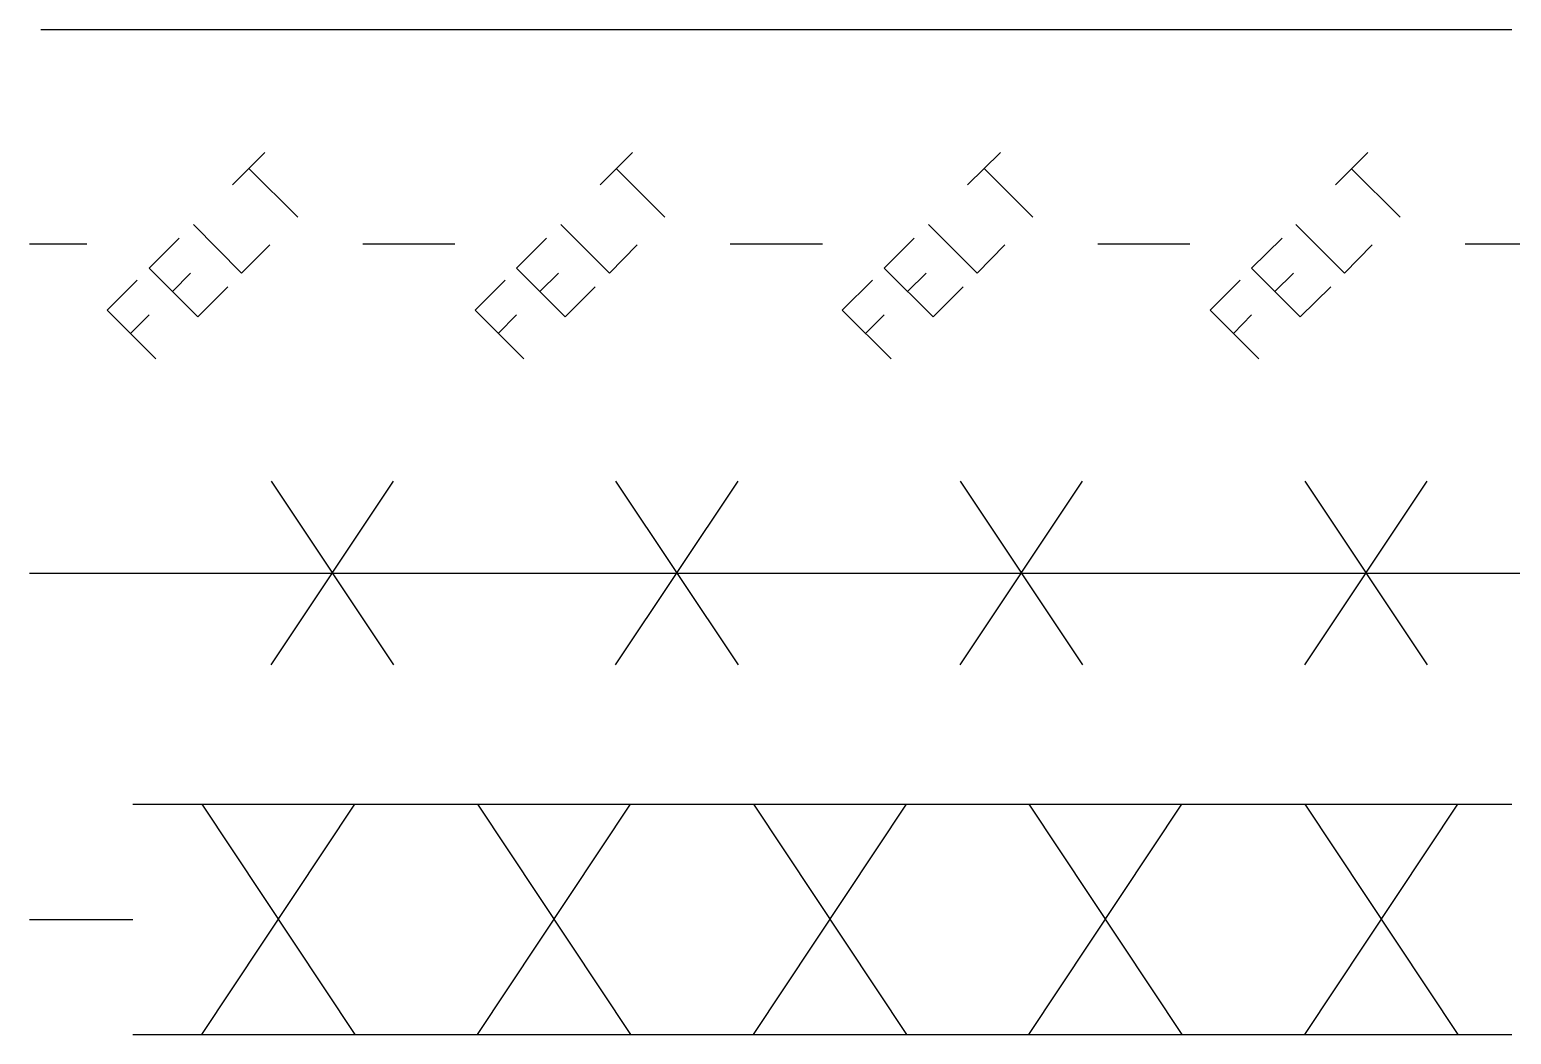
# Model space of a CAD drawing. Header units: inches. Extents: x 47316 to 59086, y 3141 to 11743.
# Drawn here: x 57351.02 to 57383.31, y 7474.78 to 7496.68 of the extents above; entities that cross this region are included whole.
import ezdxf

# ---------------------------------------------------------------- set-up
doc = ezdxf.new("R2010")
doc.units = ezdxf.units.IN
doc.header["$MEASUREMENT"] = 0

msp = doc.modelspace()

# ---------------------------------------------------------------- linework, layer by layer
at = {"color": 0, "lineweight": -3}
for p, q in [((57351.263, 7496.683), (57353.264, 7496.683)), ((57353.264, 7496.683), (57355.265, 7496.683)), ((57355.265, 7496.683), (57357.266, 7496.683)), ((57357.266, 7496.683), (57359.268, 7496.683)), ((57359.268, 7496.683), (57361.281, 7496.683)), ((57361.281, 7496.683), (57363.283, 7496.683)), ((57363.283, 7496.683), (57365.284, 7496.683)), ((57365.284, 7496.683), (57367.285, 7496.683)), ((57367.285, 7496.683), (57369.286, 7496.683)), ((57369.286, 7496.683), (57371.287, 7496.683)), ((57371.287, 7496.683), (57373.301, 7496.683)), ((57373.301, 7496.683), (57375.302, 7496.683)), ((57375.302, 7496.683), (57377.304, 7496.683)), ((57377.304, 7496.683), (57379.305, 7496.683)), ((57379.305, 7496.683), (57381.306, 7496.683)), ((57381.306, 7496.683), (57383.32, 7496.683)), ((57355.438, 7493.298), (57356.142, 7494.002)), ((57363.455, 7493.298), (57364.16, 7494.002)), ((57371.46, 7493.298), (57372.177, 7494.002)), ((57379.478, 7493.298), (57380.182, 7494.002)), ((57355.796, 7493.656), (57356.859, 7492.594)), ((57363.801, 7493.656), (57364.864, 7492.594)), ((57371.819, 7493.656), (57372.881, 7492.594)), ((57379.824, 7493.656), (57380.886, 7492.594)), ((57354.586, 7492.433), (57355.636, 7491.371)), ((57362.591, 7492.433), (57363.653, 7491.371)), ((57370.608, 7492.433), (57371.67, 7491.371)), ((57378.613, 7492.433), (57379.675, 7491.371)), ((57353.622, 7491.482), (57354.277, 7492.137)), ((57361.627, 7491.482), (57362.282, 7492.137)), ((57369.644, 7491.482), (57370.299, 7492.137)), ((57377.649, 7491.482), (57378.316, 7492.137)), ((57351.016, 7492.013), (57352.263, 7492.013)), ((57355.636, 7491.371), (57356.254, 7491.989)), ((57358.279, 7492.013), (57360.281, 7492.013)), ((57363.653, 7491.371), (57364.258, 7491.989)), ((57366.284, 7492.013), (57368.298, 7492.013)), ((57371.67, 7491.371), (57372.276, 7491.989)), ((57374.302, 7492.013), (57376.303, 7492.013)), ((57379.675, 7491.371), (57380.281, 7491.989)), ((57382.307, 7492.013), (57384.32, 7492.013)), ((57354.685, 7490.42), (57353.622, 7491.482)), ((57362.69, 7490.42), (57361.627, 7491.482)), ((57370.707, 7490.42), (57369.644, 7491.482)), ((57378.712, 7490.42), (57377.649, 7491.482)), ((57352.708, 7490.568), (57353.363, 7491.223)), ((57354.129, 7490.976), (57354.524, 7491.371)), ((57360.725, 7490.568), (57361.38, 7491.223)), ((57362.134, 7490.976), (57362.541, 7491.371)), ((57368.73, 7490.568), (57369.385, 7491.223)), ((57370.151, 7490.976), (57370.559, 7491.371)), ((57376.748, 7490.568), (57377.402, 7491.223)), ((57378.156, 7490.976), (57378.564, 7491.371)), ((57354.685, 7490.42), (57355.339, 7491.074)), ((57362.69, 7490.42), (57363.344, 7491.074)), ((57370.707, 7490.42), (57371.362, 7491.074)), ((57378.712, 7490.42), (57379.379, 7491.074)), ((57353.77, 7489.506), (57352.708, 7490.568)), ((57361.788, 7489.506), (57360.725, 7490.568)), ((57369.793, 7489.506), (57368.73, 7490.568)), ((57377.81, 7489.506), (57376.748, 7490.568)), ((57353.215, 7490.061), (57353.622, 7490.469)), ((57361.232, 7490.061), (57361.627, 7490.469)), ((57369.237, 7490.061), (57369.644, 7490.469)), ((57377.254, 7490.061), (57377.649, 7490.469)), ((57356.278, 7482.835), (57358.947, 7486.837)), ((57356.278, 7486.837), (57358.947, 7482.835)), ((57363.789, 7482.835), (57366.457, 7486.837)), ((57363.789, 7486.837), (57366.457, 7482.835)), ((57371.3, 7482.835), (57373.968, 7486.837)), ((57371.3, 7486.837), (57373.968, 7482.835)), ((57378.811, 7482.835), (57381.479, 7486.837)), ((57378.811, 7486.837), (57381.479, 7482.835)), ((57351.016, 7484.836), (57357.019, 7484.836)), ((57357.019, 7484.836), (57364.53, 7484.836)), ((57364.53, 7484.836), (57372.053, 7484.836)), ((57372.053, 7484.836), (57379.564, 7484.836)), ((57379.564, 7484.836), (57387.075, 7484.836)), ((57353.264, 7479.796), (57355.265, 7479.796)), ((57354.771, 7474.78), (57358.106, 7479.796)), ((57354.771, 7479.796), (57358.106, 7474.78)), ((57355.265, 7479.796), (57357.266, 7479.796)), ((57357.266, 7479.796), (57359.28, 7479.796)), ((57359.28, 7479.796), (57361.281, 7479.796)), ((57360.775, 7474.78), (57364.11, 7479.796)), ((57360.775, 7479.796), (57364.11, 7474.78)), ((57361.281, 7479.796), (57363.283, 7479.796)), ((57363.283, 7479.796), (57365.284, 7479.796)), ((57365.284, 7479.796), (57367.285, 7479.796)), ((57366.791, 7474.78), (57370.126, 7479.796)), ((57366.791, 7479.796), (57370.126, 7474.78)), ((57367.285, 7479.796), (57369.286, 7479.796)), ((57369.286, 7479.796), (57371.3, 7479.796)), ((57371.3, 7479.796), (57373.301, 7479.796)), ((57372.795, 7474.78), (57376.13, 7479.796)), ((57372.795, 7479.796), (57376.13, 7474.78)), ((57373.301, 7479.796), (57375.302, 7479.796)), ((57375.302, 7479.796), (57377.304, 7479.796)), ((57377.304, 7479.796), (57379.305, 7479.796)), ((57378.811, 7474.78), (57382.146, 7479.796)), ((57378.811, 7479.796), (57382.146, 7474.78)), ((57379.305, 7479.796), (57381.306, 7479.796)), ((57381.306, 7479.796), (57383.32, 7479.796)), ((57351.016, 7477.288), (57353.264, 7477.288)), ((57353.264, 7474.78), (57355.265, 7474.78)), ((57355.265, 7474.78), (57357.266, 7474.78)), ((57357.266, 7474.78), (57359.28, 7474.78)), ((57359.28, 7474.78), (57361.281, 7474.78)), ((57361.281, 7474.78), (57363.283, 7474.78)), ((57363.283, 7474.78), (57365.284, 7474.78)), ((57365.284, 7474.78), (57367.285, 7474.78)), ((57367.285, 7474.78), (57369.286, 7474.78)), ((57369.286, 7474.78), (57371.3, 7474.78)), ((57371.3, 7474.78), (57373.301, 7474.78)), ((57373.301, 7474.78), (57375.302, 7474.78)), ((57375.302, 7474.78), (57377.304, 7474.78)), ((57377.304, 7474.78), (57379.305, 7474.78)), ((57379.305, 7474.78), (57381.306, 7474.78)), ((57381.306, 7474.78), (57383.32, 7474.78))]:
    msp.add_line(p, q, dxfattribs=at)

doc.saveas('drawing.dxf')
